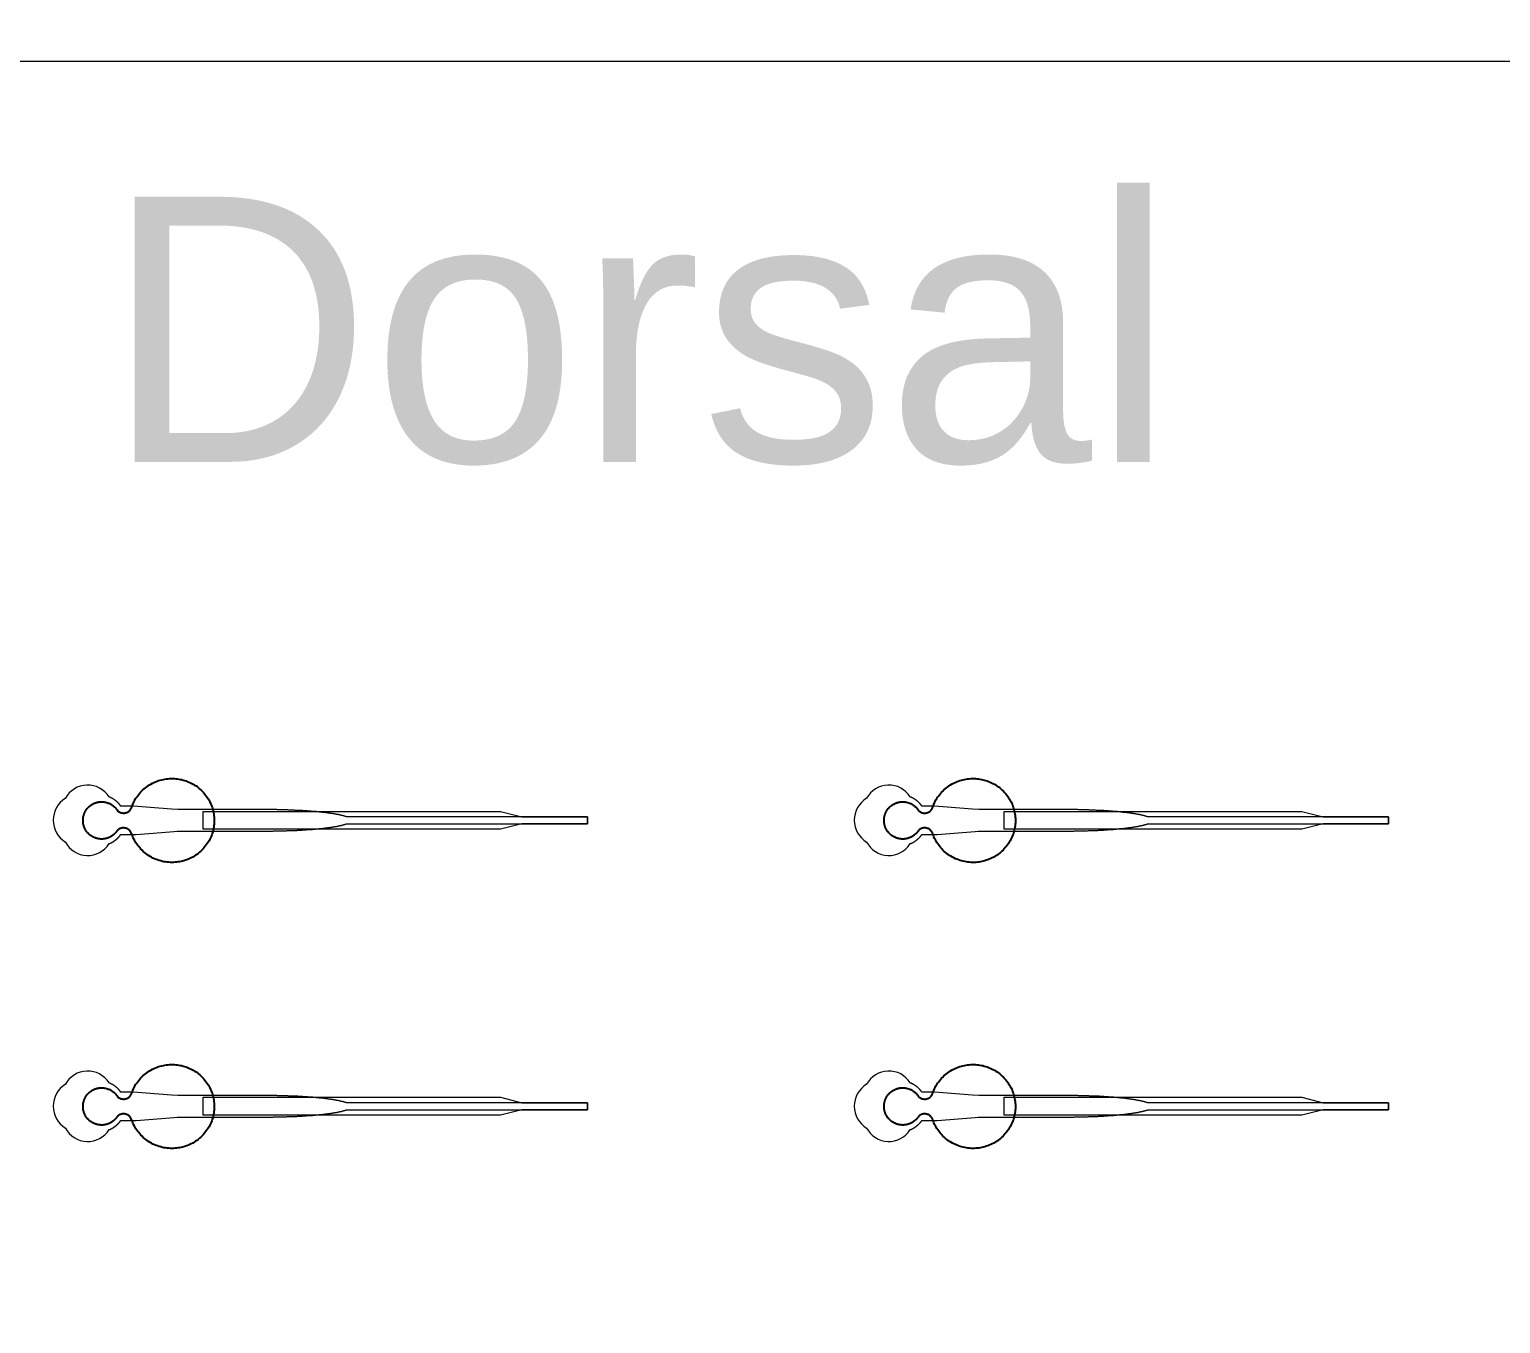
# Model space of a CAD drawing. Header units: inches. Extents: x -52997 to 52003, y -52254 to 52746.
# Drawn here: x -5149 to 5140, y 8474 to 17524 of the extents above; entities that cross this region are included whole.
import ezdxf

# ---------------------------------------------------------------- set-up
doc = ezdxf.new("R2010")
doc.units = ezdxf.units.IN
doc.header["$MEASUREMENT"] = 0
doc.layers.add('1', color=1, linetype='Continuous')
doc.layers.add('2', color=140, linetype='Continuous', lineweight=0)
doc.layers.add('3', color=90, linetype='Continuous', lineweight=0)
doc.styles.get("Standard").update_dxf_attribs({"font": 'Arial.ttf'})

msp = doc.modelspace()

# ---------------------------------------------------------------- linework, layer by layer
at = {"layer": '1'}
for points in [[(-16283, -47486), (0, -47486), (16283, -47486, 5.999107)], [(-16250, -47286), (0, -47286), (16250, -47286, 5.986812)], [(-13686, -45486), (0, -45486), (13686, -45486, 6.794322)]]:
    msp.add_lwpolyline(points, format="xyb", close=True, dxfattribs=at)
msp.add_circle((-497, 246), 52500, dxfattribs=at)
for points in [[(-4535, 11921), (-4513, 11945), (-4481, 11939), (-4449, 11934), (-4436, 11905), (-4360, 11664), (-4108, 11702), (-3856, 11740), (-3856, 11992), (-3856, 12244), (-4108, 12282), (-4360, 12320), (-4436, 12079), (-4449, 12050), (-4480, 12045), (-4511, 12039), (-4533, 12061), (-4584, 12144), (-4679, 12118), (-4773, 12092), (-4774, 11994), (-4776, 11896), (-4682, 11868), (-4588, 11839), (-4535, 11921)], [(1068, 11921), (1090, 11945), (1122, 11939), (1153, 11934), (1167, 11905), (1242, 11664), (1494, 11702), (1747, 11740), (1747, 11992), (1747, 12244), (1495, 12282), (1243, 12320), (1167, 12079), (1154, 12050), (1123, 12045), (1092, 12039), (1070, 12061), (1018, 12144), (924, 12118), (829, 12092), (828, 11994), (827, 11896), (921, 11868), (1015, 11839), (1068, 11921)], [(-4535, 9921), (-4513, 9945), (-4481, 9939), (-4449, 9934), (-4436, 9905), (-4360, 9664), (-4108, 9702), (-3856, 9740), (-3856, 9992), (-3856, 10244), (-4108, 10282), (-4360, 10320), (-4436, 10079), (-4449, 10050), (-4480, 10045), (-4511, 10039), (-4533, 10061), (-4584, 10144), (-4679, 10118), (-4773, 10092), (-4774, 9994), (-4776, 9896), (-4682, 9868), (-4588, 9839), (-4535, 9921)], [(1068, 9921), (1090, 9945), (1122, 9939), (1153, 9934), (1167, 9905), (1242, 9664), (1494, 9702), (1747, 9740), (1747, 9992), (1747, 10244), (1495, 10282), (1243, 10320), (1167, 10079), (1154, 10050), (1123, 10045), (1092, 10039), (1070, 10061), (1018, 10144), (924, 10118), (829, 10092), (828, 9994), (827, 9896), (921, 9868), (1015, 9839), (1068, 9921)]]:
    msp.add_rational_spline(points, [1, 0.884783429184, 1, 0.884783429184, 1, 0.758252289935, 1, 0.758252289935, 1, 0.758252289935, 1, 0.758252289935, 1, 0.888941908896, 1, 0.888941908896, 1, 0.79946124759, 1, 0.79946124759, 1, 0.79946124759, 1, 0.79946124759, 1], degree=2, knots=[0, 0, 0, 0.969535, 0.969535, 1.939069, 1.939069, 3.359405, 3.359405, 4.779741, 4.779741, 6.200078, 6.200078, 7.620414, 7.620414, 8.571947, 8.571947, 9.52348, 9.52348, 10.812277, 10.812277, 12.101074, 12.101074, 13.389871, 13.389871, 14.678668, 14.678668, 14.678668], dxfattribs=at)
at = {"layer": '2'}
for points in [[(-16283, -47486), (0, -47486), (16283, -47486, 5.999107)], [(-16250, -47286), (0, -47286), (16250, -47286, 5.986812)], [(-13686, -45486), (0, -45486), (13686, -45486, 6.794322)], [(-4592, 11830), (-4592, 11830), (-4591, 11830), (-4590, 11830), (-4589, 11831), (-4588, 11831), (-4588, 11831), (-4587, 11832), (-4586, 11832), (-4585, 11832), (-4584, 11833), (-4583, 11833), (-4582, 11834), (-4582, 11834), (-4581, 11834), (-4580, 11835), (-4579, 11835), (-4578, 11836), (-4577, 11836), (-4576, 11836), (-4576, 11837), (-4575, 11837), (-4574, 11838), (-4573, 11838), (-4572, 11839), (-4571, 11839), (-4570, 11840), (-4570, 11840), (-4569, 11841), (-4568, 11841), (-4567, 11842), (-4566, 11842), (-4565, 11843), (-4564, 11843), (-4564, 11844), (-4563, 11844), (-4562, 11845), (-4561, 11845), (-4560, 11846), (-4559, 11846), (-4558, 11847), (-4558, 11847), (-4557, 11848), (-4556, 11849), (-4555, 11849), (-4554, 11850), (-4553, 11850), (-4553, 11851), (-4552, 11851), (-4551, 11852), (-4550, 11853), (-4549, 11853), (-4549, 11854), (-4548, 11855), (-4547, 11855), (-4546, 11856), (-4545, 11856), (-4545, 11857), (-4544, 11858), (-4543, 11858), (-4542, 11859), (-4541, 11860), (-4541, 11860), (-4540, 11861), (-4539, 11862), (-4538, 11862), (-4538, 11863), (-4537, 11864), (-4536, 11864), (-4535, 11865), (-4534, 11866), (-4534, 11866), (-4533, 11867), (-4532, 11868), (-4532, 11869), (-4531, 11869), (-4530, 11870), (-4529, 11871), (-4529, 11871), (-4528, 11872), (-4527, 11873), (-4527, 11874), (-4526, 11874), (-4525, 11875), (-4525, 11876), (-4524, 11876), (-4523, 11877), (-4523, 11878), (-4522, 11879), (-4521, 11879), (-4521, 11880), (-4520, 11881), (-4519, 11882), (-4519, 11882), (-4518, 11883), (-4517, 11884), (-4517, 11885), (-4516, 11885), (-4516, 11886), (-4515, 11887), (-4514, 11888), (-4514, 11889), (-4513, 11889), (-4513, 11890), (-4512, 11891), (-4512, 11892), (-4511, 11892), (-4511, 11893), (-4467, 11893), (-4445, 11893), (-4434, 11893), (-4432, 11893), (-4430, 11893), (-4430, 11893), (-4430, 11893), (-4430, 11893), (-4430, 11893), (-4430, 11893), (-4430, 11893), (-4430, 11893), (-4429, 11893), (-4428, 11893), (-4425, 11894), (-4403, 11895), (-4226, 11909), (-4138, 11916), (-4116, 11917), (-4105, 11918), (-4104, 11918), (-4104, 11918), (-4104, 11918), (-4104, 11918), (-4104, 11918), (-4104, 11918), (-3843, 11918), (-3837, 11918), (-3824, 11918), (-3724, 11918), (-3523, 11918), (-3510, 11918), (-3504, 11918), (-3501, 11918), (-3499, 11918), (-3499, 11918), (-3499, 11918), (-3499, 11918), (-3498, 11918), (-3498, 11918), (-3498, 11918), (-3498, 11918), (-3493, 11918), (-3489, 11918), (-3484, 11918), (-3479, 11918), (-3475, 11918), (-3470, 11918), (-3465, 11918), (-3461, 11918), (-3456, 11918), (-3451, 11918), (-3447, 11918), (-3442, 11919), (-3437, 11919), (-3432, 11919), (-3428, 11919), (-3423, 11919), (-3418, 11919), (-3413, 11919), (-3409, 11919), (-3404, 11919), (-3399, 11919), (-3394, 11919), (-3389, 11919), (-3385, 11920), (-3380, 11920), (-3375, 11920), (-3370, 11920), (-3365, 11920), (-3361, 11920), (-3356, 11920), (-3351, 11920), (-3346, 11921), (-3341, 11921), (-3336, 11921), (-3332, 11921), (-3327, 11921), (-3322, 11921), (-3317, 11922), (-3312, 11922), (-3307, 11922), (-3303, 11922), (-3298, 11922), (-3293, 11923), (-3288, 11923), (-3283, 11923), (-3279, 11923), (-3274, 11924), (-3269, 11924), (-3264, 11924), (-3260, 11924), (-3255, 11925), (-3250, 11925), (-3245, 11925), (-3241, 11925), (-3236, 11926), (-3231, 11926), (-3227, 11926), (-3222, 11927), (-3217, 11927), (-3213, 11927), (-3208, 11928), (-3203, 11928), (-3199, 11928), (-3197, 11928), (-3194, 11929), (-3192, 11929), (-3190, 11929), (-3188, 11929), (-3185, 11929), (-3183, 11929), (-3181, 11930), (-3179, 11930), (-3176, 11930), (-3174, 11930), (-3172, 11930), (-3170, 11930), (-3167, 11931), (-3165, 11931), (-3163, 11931), (-3161, 11931), (-3159, 11931), (-3156, 11932), (-3154, 11932), (-3152, 11932), (-3150, 11932), (-3148, 11932), (-3146, 11933), (-3143, 11933), (-3141, 11933), (-3139, 11933), (-3137, 11933), (-3135, 11934), (-3133, 11934), (-3131, 11934), (-3129, 11934), (-3126, 11934), (-3124, 11935), (-3122, 11935), (-3120, 11935), (-3118, 11935), (-3116, 11935), (-3114, 11936), (-3112, 11936), (-3110, 11936), (-3108, 11936), (-3106, 11936), (-3104, 11937), (-3102, 11937), (-3100, 11937), (-3098, 11937), (-3096, 11938), (-3094, 11938), (-3092, 11938), (-3090, 11938), (-3088, 11938), (-3086, 11939), (-3084, 11939), (-3082, 11939), (-3080, 11939), (-3078, 11940), (-3076, 11940), (-3075, 11940), (-3073, 11940), (-3071, 11941), (-3069, 11941), (-3067, 11941), (-3065, 11941), (-3063, 11942), (-3061, 11942), (-3060, 11942), (-3058, 11942), (-3056, 11943), (-3054, 11943), (-3052, 11943), (-3051, 11943), (-3049, 11944), (-3047, 11944), (-3045, 11944), (-3044, 11944), (-3042, 11945), (-3040, 11945), (-3038, 11945), (-3037, 11945), (-3035, 11946), (-3033, 11946), (-3032, 11946), (-3030, 11946), (-3028, 11947), (-3027, 11947), (-3025, 11947), (-3023, 11947), (-3022, 11948), (-3020, 11948), (-3018, 11948), (-3017, 11948), (-3015, 11949), (-3014, 11949), (-3012, 11949), (-3011, 11950), (-3009, 11950), (-3008, 11950), (-3006, 11950), (-3005, 11951), (-3003, 11951), (-3002, 11951), (-3000, 11951), (-2999, 11952), (-2997, 11952), (-2996, 11952), (-2994, 11953), (-2993, 11953), (-2991, 11953), (-2990, 11953), (-2989, 11954), (-2987, 11954), (-2986, 11954), (-2984, 11954), (-2983, 11955), (-2982, 11955), (-2980, 11955), (-2979, 11956), (-2978, 11956), (-2976, 11956), (-2975, 11956), (-2974, 11957), (-2973, 11957), (-2971, 11957), (-2970, 11958), (-2969, 11958), (-2968, 11958), (-2966, 11958), (-2965, 11959), (-2964, 11959), (-2963, 11959), (-2962, 11960), (-2961, 11960), (-2959, 11960), (-2958, 11961), (-2957, 11961), (-2956, 11961), (-2955, 11961), (-2954, 11962), (-2953, 11962), (-2952, 11962), (-2951, 11963), (-2950, 11963), (-2949, 11963), (-2947, 11963), (-2946, 11964), (-2945, 11964), (-2944, 11964), (-2943, 11965), (-2943, 11965), (-2942, 11965), (-2941, 11966), (-2940, 11966), (-2939, 11966), (-2938, 11966), (-2937, 11967), (-2936, 11967), (-2935, 11967), (-2934, 11968), (-2933, 11968), (-1247, 11968), (-1247, 12018), (-2933, 12018), (-2933, 12018), (-2934, 12019), (-2935, 12019), (-2936, 12019), (-2937, 12019), (-2937, 12020), (-2938, 12020), (-2939, 12020), (-2940, 12021), (-2941, 12021), (-2942, 12021), (-2943, 12022), (-2944, 12022), (-2945, 12022), (-2946, 12022), (-2947, 12023), (-2948, 12023), (-2949, 12023), (-2950, 12024), (-2951, 12024), (-2952, 12024), (-2953, 12025), (-2955, 12025), (-2956, 12025), (-2957, 12025), (-2958, 12026), (-2959, 12026), (-2960, 12026), (-2961, 12027), (-2963, 12027), (-2964, 12027), (-2965, 12027), (-2966, 12028), (-2967, 12028), (-2969, 12028), (-2970, 12029), (-2971, 12029), (-2972, 12029), (-2974, 12029), (-2975, 12030), (-2976, 12030), (-2977, 12030), (-2979, 12031), (-2980, 12031), (-2981, 12031), (-2983, 12031), (-2984, 12032), (-2985, 12032), (-2987, 12032), (-2988, 12033), (-2990, 12033), (-2991, 12033), (-2992, 12033), (-2994, 12034), (-2995, 12034), (-2997, 12034), (-2998, 12035), (-3000, 12035), (-3001, 12035), (-3003, 12035), (-3004, 12036), (-3006, 12036), (-3007, 12036), (-3009, 12037), (-3010, 12037), (-3012, 12037), (-3013, 12037), (-3015, 12038), (-3017, 12038), (-3018, 12038), (-3020, 12038), (-3021, 12039), (-3023, 12039), (-3025, 12039), (-3026, 12039), (-3028, 12040), (-3030, 12040), (-3031, 12040), (-3033, 12040), (-3035, 12041), (-3036, 12041), (-3038, 12041), (-3040, 12042), (-3041, 12042), (-3043, 12042), (-3045, 12042), (-3047, 12043), (-3048, 12043), (-3050, 12043), (-3052, 12043), (-3054, 12044), (-3056, 12044), (-3057, 12044), (-3059, 12044), (-3061, 12045), (-3063, 12045), (-3065, 12045), (-3067, 12045), (-3069, 12045), (-3070, 12046), (-3072, 12046), (-3074, 12046), (-3076, 12046), (-3078, 12047), (-3080, 12047), (-3082, 12047), (-3084, 12047), (-3086, 12048), (-3088, 12048), (-3090, 12048), (-3092, 12048), (-3093, 12049), (-3095, 12049), (-3097, 12049), (-3099, 12049), (-3101, 12049), (-3103, 12050), (-3105, 12050), (-3107, 12050), (-3110, 12050), (-3112, 12050), (-3114, 12051), (-3116, 12051), (-3118, 12051), (-3120, 12051), (-3122, 12052), (-3124, 12052), (-3126, 12052), (-3128, 12052), (-3130, 12052), (-3132, 12053), (-3134, 12053), (-3137, 12053), (-3139, 12053), (-3141, 12053), (-3143, 12054), (-3145, 12054), (-3147, 12054), (-3149, 12054), (-3152, 12054), (-3154, 12055), (-3156, 12055), (-3158, 12055), (-3160, 12055), (-3162, 12055), (-3165, 12055), (-3167, 12056), (-3169, 12056), (-3171, 12056), (-3174, 12056), (-3176, 12056), (-3178, 12057), (-3180, 12057), (-3182, 12057), (-3185, 12057), (-3187, 12057), (-3189, 12057), (-3191, 12058), (-3194, 12058), (-3196, 12058), (-3201, 12058), (-3205, 12059), (-3210, 12059), (-3214, 12059), (-3219, 12060), (-3224, 12060), (-3228, 12060), (-3233, 12060), (-3238, 12061), (-3242, 12061), (-3247, 12061), (-3252, 12062), (-3256, 12062), (-3261, 12062), (-3266, 12062), (-3271, 12063), (-3275, 12063), (-3280, 12063), (-3285, 12063), (-3290, 12063), (-3294, 12064), (-3299, 12064), (-3304, 12064), (-3309, 12064), (-3314, 12065), (-3318, 12065), (-3323, 12065), (-3328, 12065), (-3333, 12065), (-3338, 12065), (-3342, 12066), (-3347, 12066), (-3352, 12066), (-3357, 12066), (-3362, 12066), (-3366, 12066), (-3371, 12066), (-3376, 12067), (-3381, 12067), (-3386, 12067), (-3390, 12067), (-3395, 12067), (-3400, 12067), (-3405, 12067), (-3409, 12067), (-3414, 12067), (-3419, 12068), (-3424, 12068), (-3428, 12068), (-3433, 12068), (-3438, 12068), (-3443, 12068), (-3447, 12068), (-3452, 12068), (-3457, 12068), (-3461, 12068), (-3466, 12068), (-3471, 12068), (-3475, 12068), (-3480, 12068), (-3484, 12068), (-3487, 12068), (-3487, 12068), (-3488, 12068), (-3488, 12068), (-3488, 12068), (-3489, 12068), (-3496, 12068), (-3509, 12068), (-3560, 12068), (-3764, 12068), (-3815, 12068), (-3840, 12068), (-3846, 12068), (-3848, 12068), (-4104, 12068), (-4104, 12068), (-4104, 12068), (-4104, 12068), (-4104, 12068), (-4104, 12068), (-4105, 12068), (-4106, 12068), (-4112, 12069), (-4156, 12072), (-4244, 12079), (-4421, 12092), (-4426, 12093), (-4429, 12093), (-4430, 12093), (-4430, 12093), (-4430, 12093), (-4430, 12093), (-4430, 12093), (-4430, 12093), (-4430, 12093), (-4430, 12093), (-4431, 12093), (-4433, 12093), (-4439, 12093), (-4450, 12093), (-4471, 12093), (-4493, 12093), (-4504, 12093), (-4510, 12093), (-4510, 12093), (-4510, 12093), (-4510, 12093), (-4511, 12093), (-4511, 12093), (-4511, 12093), (-4511, 12093), (-4511, 12094), (-4512, 12095), (-4513, 12096), (-4513, 12097), (-4514, 12098), (-4515, 12099), (-4516, 12100), (-4517, 12102), (-4518, 12103), (-4519, 12104), (-4519, 12105), (-4520, 12106), (-4521, 12107), (-4522, 12108), (-4523, 12109), (-4524, 12110), (-4525, 12111), (-4526, 12113), (-4527, 12114), (-4528, 12115), (-4529, 12116), (-4530, 12117), (-4531, 12118), (-4533, 12119), (-4534, 12120), (-4535, 12121), (-4536, 12122), (-4537, 12123), (-4538, 12124), (-4539, 12125), (-4540, 12126), (-4542, 12127), (-4543, 12128), (-4544, 12129), (-4545, 12130), (-4546, 12131), (-4548, 12132), (-4549, 12133), (-4550, 12134), (-4551, 12135), (-4553, 12136), (-4554, 12136), (-4555, 12137), (-4556, 12138), (-4558, 12139), (-4559, 12140), (-4560, 12141), (-4562, 12142), (-4563, 12142), (-4564, 12143), (-4566, 12144), (-4567, 12145), (-4568, 12146), (-4570, 12146), (-4571, 12147), (-4572, 12148), (-4574, 12149), (-4575, 12149), (-4577, 12150), (-4578, 12151), (-4579, 12151), (-4581, 12152), (-4582, 12153), (-4584, 12153), (-4585, 12154), (-4586, 12155), (-4588, 12155), (-4589, 12156), (-4591, 12156), (-4592, 12157, 0.576044), (-4897, 12147, 0.560065), (-4897, 11841, 0.578435)], [(1011, 11830), (1011, 11830), (1012, 11830), (1013, 11830), (1014, 11831), (1014, 11831), (1015, 11831), (1016, 11832), (1017, 11832), (1018, 11832), (1019, 11833), (1020, 11833), (1020, 11834), (1021, 11834), (1022, 11834), (1023, 11835), (1024, 11835), (1025, 11836), (1026, 11836), (1026, 11836), (1027, 11837), (1028, 11837), (1029, 11838), (1030, 11838), (1031, 11839), (1032, 11839), (1032, 11840), (1033, 11840), (1034, 11841), (1035, 11841), (1036, 11842), (1037, 11842), (1037, 11843), (1038, 11843), (1039, 11844), (1040, 11844), (1041, 11845), (1042, 11845), (1043, 11846), (1043, 11846), (1044, 11847), (1045, 11847), (1046, 11848), (1047, 11849), (1048, 11849), (1048, 11850), (1049, 11850), (1050, 11851), (1051, 11851), (1052, 11852), (1053, 11853), (1053, 11853), (1054, 11854), (1055, 11855), (1056, 11855), (1057, 11856), (1057, 11856), (1058, 11857), (1059, 11858), (1060, 11858), (1061, 11859), (1061, 11860), (1062, 11860), (1063, 11861), (1064, 11862), (1064, 11862), (1065, 11863), (1066, 11864), (1067, 11864), (1068, 11865), (1068, 11866), (1069, 11866), (1070, 11867), (1070, 11868), (1071, 11869), (1072, 11869), (1073, 11870), (1073, 11871), (1074, 11871), (1075, 11872), (1075, 11873), (1076, 11874), (1077, 11874), (1078, 11875), (1078, 11876), (1079, 11876), (1080, 11877), (1080, 11878), (1081, 11879), (1082, 11879), (1082, 11880), (1083, 11881), (1083, 11882), (1084, 11882), (1085, 11883), (1085, 11884), (1086, 11885), (1087, 11885), (1087, 11886), (1088, 11887), (1088, 11888), (1089, 11889), (1089, 11889), (1090, 11890), (1091, 11891), (1091, 11892), (1092, 11892), (1092, 11893), (1136, 11893), (1158, 11893), (1169, 11893), (1171, 11893), (1173, 11893), (1173, 11893), (1173, 11893), (1173, 11893), (1173, 11893), (1173, 11893), (1173, 11893), (1173, 11893), (1174, 11893), (1175, 11893), (1178, 11894), (1200, 11895), (1377, 11909), (1465, 11916), (1487, 11917), (1498, 11918), (1498, 11918), (1499, 11918), (1499, 11918), (1499, 11918), (1499, 11918), (1499, 11918), (1760, 11918), (1766, 11918), (1778, 11918), (1879, 11918), (2080, 11918), (2093, 11918), (2099, 11918), (2102, 11918), (2104, 11918), (2104, 11918), (2104, 11918), (2104, 11918), (2104, 11918), (2104, 11918), (2104, 11918), (2105, 11918), (2109, 11918), (2114, 11918), (2119, 11918), (2123, 11918), (2128, 11918), (2133, 11918), (2137, 11918), (2142, 11918), (2147, 11918), (2151, 11918), (2156, 11918), (2161, 11919), (2166, 11919), (2170, 11919), (2175, 11919), (2180, 11919), (2185, 11919), (2189, 11919), (2194, 11919), (2199, 11919), (2204, 11919), (2209, 11919), (2213, 11919), (2218, 11920), (2223, 11920), (2228, 11920), (2233, 11920), (2237, 11920), (2242, 11920), (2247, 11920), (2252, 11920), (2257, 11921), (2262, 11921), (2266, 11921), (2271, 11921), (2276, 11921), (2281, 11921), (2286, 11922), (2291, 11922), (2295, 11922), (2300, 11922), (2305, 11922), (2310, 11923), (2315, 11923), (2319, 11923), (2324, 11923), (2329, 11924), (2334, 11924), (2338, 11924), (2343, 11924), (2348, 11925), (2353, 11925), (2357, 11925), (2362, 11925), (2367, 11926), (2371, 11926), (2376, 11926), (2381, 11927), (2385, 11927), (2390, 11927), (2395, 11928), (2399, 11928), (2404, 11928), (2406, 11928), (2408, 11929), (2411, 11929), (2413, 11929), (2415, 11929), (2417, 11929), (2420, 11929), (2422, 11930), (2424, 11930), (2426, 11930), (2429, 11930), (2431, 11930), (2433, 11930), (2435, 11931), (2438, 11931), (2440, 11931), (2442, 11931), (2444, 11931), (2446, 11932), (2448, 11932), (2451, 11932), (2453, 11932), (2455, 11932), (2457, 11933), (2459, 11933), (2461, 11933), (2464, 11933), (2466, 11933), (2468, 11934), (2470, 11934), (2472, 11934), (2474, 11934), (2476, 11934), (2478, 11935), (2480, 11935), (2483, 11935), (2485, 11935), (2487, 11935), (2489, 11936), (2491, 11936), (2493, 11936), (2495, 11936), (2497, 11936), (2499, 11937), (2501, 11937), (2503, 11937), (2505, 11937), (2507, 11938), (2509, 11938), (2511, 11938), (2513, 11938), (2515, 11938), (2517, 11939), (2519, 11939), (2521, 11939), (2523, 11939), (2524, 11940), (2526, 11940), (2528, 11940), (2530, 11940), (2532, 11941), (2534, 11941), (2536, 11941), (2538, 11941), (2539, 11942), (2541, 11942), (2543, 11942), (2545, 11942), (2547, 11943), (2549, 11943), (2550, 11943), (2552, 11943), (2554, 11944), (2556, 11944), (2557, 11944), (2559, 11944), (2561, 11945), (2563, 11945), (2564, 11945), (2566, 11945), (2568, 11946), (2569, 11946), (2571, 11946), (2573, 11946), (2574, 11947), (2576, 11947), (2578, 11947), (2579, 11947), (2581, 11948), (2583, 11948), (2584, 11948), (2586, 11948), (2587, 11949), (2589, 11949), (2591, 11949), (2592, 11950), (2594, 11950), (2595, 11950), (2597, 11950), (2598, 11951), (2600, 11951), (2601, 11951), (2603, 11951), (2604, 11952), (2606, 11952), (2607, 11952), (2609, 11953), (2610, 11953), (2611, 11953), (2613, 11953), (2614, 11954), (2616, 11954), (2617, 11954), (2618, 11954), (2620, 11955), (2621, 11955), (2622, 11955), (2624, 11956), (2625, 11956), (2626, 11956), (2628, 11956), (2629, 11957), (2630, 11957), (2631, 11957), (2633, 11958), (2634, 11958), (2635, 11958), (2636, 11958), (2638, 11959), (2639, 11959), (2640, 11959), (2641, 11960), (2642, 11960), (2643, 11960), (2645, 11961), (2646, 11961), (2647, 11961), (2648, 11961), (2649, 11962), (2650, 11962), (2651, 11962), (2652, 11963), (2653, 11963), (2654, 11963), (2655, 11963), (2656, 11964), (2657, 11964), (2658, 11964), (2659, 11965), (2660, 11965), (2661, 11965), (2662, 11966), (2663, 11966), (2664, 11966), (2665, 11966), (2666, 11967), (2667, 11967), (2668, 11967), (2668, 11968), (2670, 11968), (4356, 11968), (4356, 12018), (2670, 12018), (2670, 12018), (2669, 12019), (2668, 12019), (2667, 12019), (2666, 12019), (2665, 12020), (2664, 12020), (2663, 12020), (2663, 12021), (2662, 12021), (2661, 12021), (2660, 12022), (2659, 12022), (2658, 12022), (2657, 12022), (2656, 12023), (2655, 12023), (2654, 12023), (2653, 12024), (2651, 12024), (2650, 12024), (2649, 12025), (2648, 12025), (2647, 12025), (2646, 12025), (2645, 12026), (2644, 12026), (2643, 12026), (2641, 12027), (2640, 12027), (2639, 12027), (2638, 12027), (2637, 12028), (2635, 12028), (2634, 12028), (2633, 12029), (2632, 12029), (2630, 12029), (2629, 12029), (2628, 12030), (2627, 12030), (2625, 12030), (2624, 12031), (2623, 12031), (2621, 12031), (2620, 12031), (2619, 12032), (2617, 12032), (2616, 12032), (2615, 12033), (2613, 12033), (2612, 12033), (2610, 12033), (2609, 12034), (2607, 12034), (2606, 12034), (2605, 12035), (2603, 12035), (2602, 12035), (2600, 12035), (2599, 12036), (2597, 12036), (2596, 12036), (2594, 12037), (2592, 12037), (2591, 12037), (2589, 12037), (2588, 12038), (2586, 12038), (2585, 12038), (2583, 12038), (2581, 12039), (2580, 12039), (2578, 12039), (2577, 12039), (2575, 12040), (2573, 12040), (2572, 12040), (2570, 12040), (2568, 12041), (2566, 12041), (2565, 12041), (2563, 12042), (2561, 12042), (2560, 12042), (2558, 12042), (2556, 12043), (2554, 12043), (2553, 12043), (2551, 12043), (2549, 12044), (2547, 12044), (2545, 12044), (2543, 12044), (2542, 12045), (2540, 12045), (2538, 12045), (2536, 12045), (2534, 12045), (2532, 12046), (2531, 12046), (2529, 12046), (2527, 12046), (2525, 12047), (2523, 12047), (2521, 12047), (2519, 12047), (2517, 12048), (2515, 12048), (2513, 12048), (2511, 12048), (2509, 12049), (2507, 12049), (2505, 12049), (2503, 12049), (2501, 12049), (2499, 12050), (2497, 12050), (2495, 12050), (2493, 12050), (2491, 12050), (2489, 12051), (2487, 12051), (2485, 12051), (2483, 12051), (2481, 12052), (2479, 12052), (2477, 12052), (2475, 12052), (2473, 12052), (2470, 12053), (2468, 12053), (2466, 12053), (2464, 12053), (2462, 12053), (2460, 12054), (2458, 12054), (2455, 12054), (2453, 12054), (2451, 12054), (2449, 12055), (2447, 12055), (2445, 12055), (2442, 12055), (2440, 12055), (2438, 12055), (2436, 12056), (2434, 12056), (2431, 12056), (2429, 12056), (2427, 12056), (2425, 12057), (2423, 12057), (2420, 12057), (2418, 12057), (2416, 12057), (2414, 12057), (2411, 12058), (2409, 12058), (2407, 12058), (2402, 12058), (2398, 12059), (2393, 12059), (2388, 12059), (2384, 12060), (2379, 12060), (2375, 12060), (2370, 12060), (2365, 12061), (2361, 12061), (2356, 12061), (2351, 12062), (2346, 12062), (2342, 12062), (2337, 12062), (2332, 12063), (2327, 12063), (2323, 12063), (2318, 12063), (2313, 12063), (2308, 12064), (2304, 12064), (2299, 12064), (2294, 12064), (2289, 12065), (2284, 12065), (2280, 12065), (2275, 12065), (2270, 12065), (2265, 12065), (2260, 12066), (2256, 12066), (2251, 12066), (2246, 12066), (2241, 12066), (2236, 12066), (2232, 12066), (2227, 12067), (2222, 12067), (2217, 12067), (2212, 12067), (2208, 12067), (2203, 12067), (2198, 12067), (2193, 12067), (2189, 12067), (2184, 12068), (2179, 12068), (2174, 12068), (2170, 12068), (2165, 12068), (2160, 12068), (2155, 12068), (2151, 12068), (2146, 12068), (2141, 12068), (2137, 12068), (2132, 12068), (2128, 12068), (2123, 12068), (2118, 12068), (2116, 12068), (2115, 12068), (2115, 12068), (2115, 12068), (2115, 12068), (2113, 12068), (2107, 12068), (2094, 12068), (2043, 12068), (1839, 12068), (1788, 12068), (1763, 12068), (1756, 12068), (1755, 12068), (1499, 12068), (1499, 12068), (1499, 12068), (1499, 12068), (1499, 12068), (1498, 12068), (1498, 12068), (1497, 12068), (1491, 12069), (1447, 12072), (1359, 12079), (1182, 12092), (1177, 12093), (1174, 12093), (1173, 12093), (1173, 12093), (1173, 12093), (1173, 12093), (1173, 12093), (1173, 12093), (1173, 12093), (1173, 12093), (1172, 12093), (1170, 12093), (1164, 12093), (1153, 12093), (1131, 12093), (1110, 12093), (1099, 12093), (1093, 12093), (1093, 12093), (1092, 12093), (1092, 12093), (1092, 12093), (1092, 12093), (1092, 12093), (1092, 12093), (1092, 12094), (1091, 12095), (1090, 12096), (1089, 12097), (1089, 12098), (1088, 12099), (1087, 12100), (1086, 12102), (1085, 12103), (1084, 12104), (1083, 12105), (1082, 12106), (1081, 12107), (1080, 12108), (1079, 12109), (1079, 12110), (1078, 12111), (1077, 12113), (1075, 12114), (1074, 12115), (1073, 12116), (1072, 12117), (1071, 12118), (1070, 12119), (1069, 12120), (1068, 12121), (1067, 12122), (1066, 12123), (1065, 12124), (1064, 12125), (1062, 12126), (1061, 12127), (1060, 12128), (1059, 12129), (1058, 12130), (1056, 12131), (1055, 12132), (1054, 12133), (1053, 12134), (1052, 12135), (1050, 12136), (1049, 12136), (1048, 12137), (1046, 12138), (1045, 12139), (1044, 12140), (1043, 12141), (1041, 12142), (1040, 12142), (1039, 12143), (1037, 12144), (1036, 12145), (1034, 12146), (1033, 12146), (1032, 12147), (1030, 12148), (1029, 12149), (1028, 12149), (1026, 12150), (1025, 12151), (1023, 12151), (1022, 12152), (1021, 12153), (1019, 12153), (1018, 12154), (1016, 12155), (1015, 12155), (1013, 12156), (1012, 12156), (1011, 12157, 0.576044), (706, 12147, 0.560065), (706, 11841, 0.578435)], [(-4592, 9830), (-4592, 9830), (-4591, 9830), (-4590, 9830), (-4589, 9831), (-4588, 9831), (-4588, 9831), (-4587, 9832), (-4586, 9832), (-4585, 9832), (-4584, 9833), (-4583, 9833), (-4582, 9834), (-4582, 9834), (-4581, 9834), (-4580, 9835), (-4579, 9835), (-4578, 9836), (-4577, 9836), (-4576, 9836), (-4576, 9837), (-4575, 9837), (-4574, 9838), (-4573, 9838), (-4572, 9839), (-4571, 9839), (-4570, 9840), (-4570, 9840), (-4569, 9841), (-4568, 9841), (-4567, 9842), (-4566, 9842), (-4565, 9843), (-4564, 9843), (-4564, 9844), (-4563, 9844), (-4562, 9845), (-4561, 9845), (-4560, 9846), (-4559, 9846), (-4558, 9847), (-4558, 9847), (-4557, 9848), (-4556, 9849), (-4555, 9849), (-4554, 9850), (-4553, 9850), (-4553, 9851), (-4552, 9851), (-4551, 9852), (-4550, 9853), (-4549, 9853), (-4549, 9854), (-4548, 9855), (-4547, 9855), (-4546, 9856), (-4545, 9856), (-4545, 9857), (-4544, 9858), (-4543, 9858), (-4542, 9859), (-4541, 9860), (-4541, 9860), (-4540, 9861), (-4539, 9862), (-4538, 9862), (-4538, 9863), (-4537, 9864), (-4536, 9864), (-4535, 9865), (-4534, 9866), (-4534, 9866), (-4533, 9867), (-4532, 9868), (-4532, 9869), (-4531, 9869), (-4530, 9870), (-4529, 9871), (-4529, 9871), (-4528, 9872), (-4527, 9873), (-4527, 9874), (-4526, 9874), (-4525, 9875), (-4525, 9876), (-4524, 9876), (-4523, 9877), (-4523, 9878), (-4522, 9879), (-4521, 9879), (-4521, 9880), (-4520, 9881), (-4519, 9882), (-4519, 9882), (-4518, 9883), (-4517, 9884), (-4517, 9885), (-4516, 9885), (-4516, 9886), (-4515, 9887), (-4514, 9888), (-4514, 9889), (-4513, 9889), (-4513, 9890), (-4512, 9891), (-4512, 9892), (-4511, 9892), (-4511, 9893), (-4467, 9893), (-4445, 9893), (-4434, 9893), (-4432, 9893), (-4430, 9893), (-4430, 9893), (-4430, 9893), (-4430, 9893), (-4430, 9893), (-4430, 9893), (-4430, 9893), (-4430, 9893), (-4429, 9893), (-4428, 9893), (-4425, 9894), (-4403, 9895), (-4226, 9909), (-4138, 9916), (-4116, 9917), (-4105, 9918), (-4104, 9918), (-4104, 9918), (-4104, 9918), (-4104, 9918), (-4104, 9918), (-4104, 9918), (-3843, 9918), (-3837, 9918), (-3824, 9918), (-3724, 9918), (-3523, 9918), (-3510, 9918), (-3504, 9918), (-3501, 9918), (-3499, 9918), (-3499, 9918), (-3499, 9918), (-3499, 9918), (-3498, 9918), (-3498, 9918), (-3498, 9918), (-3498, 9918), (-3493, 9918), (-3489, 9918), (-3484, 9918), (-3479, 9918), (-3475, 9918), (-3470, 9918), (-3465, 9918), (-3461, 9918), (-3456, 9918), (-3451, 9918), (-3447, 9918), (-3442, 9919), (-3437, 9919), (-3432, 9919), (-3428, 9919), (-3423, 9919), (-3418, 9919), (-3413, 9919), (-3409, 9919), (-3404, 9919), (-3399, 9919), (-3394, 9919), (-3389, 9919), (-3385, 9920), (-3380, 9920), (-3375, 9920), (-3370, 9920), (-3365, 9920), (-3361, 9920), (-3356, 9920), (-3351, 9920), (-3346, 9921), (-3341, 9921), (-3336, 9921), (-3332, 9921), (-3327, 9921), (-3322, 9921), (-3317, 9922), (-3312, 9922), (-3307, 9922), (-3303, 9922), (-3298, 9922), (-3293, 9923), (-3288, 9923), (-3283, 9923), (-3279, 9923), (-3274, 9924), (-3269, 9924), (-3264, 9924), (-3260, 9924), (-3255, 9925), (-3250, 9925), (-3245, 9925), (-3241, 9925), (-3236, 9926), (-3231, 9926), (-3227, 9926), (-3222, 9927), (-3217, 9927), (-3213, 9927), (-3208, 9928), (-3203, 9928), (-3199, 9928), (-3197, 9928), (-3194, 9929), (-3192, 9929), (-3190, 9929), (-3188, 9929), (-3185, 9929), (-3183, 9929), (-3181, 9930), (-3179, 9930), (-3176, 9930), (-3174, 9930), (-3172, 9930), (-3170, 9930), (-3167, 9931), (-3165, 9931), (-3163, 9931), (-3161, 9931), (-3159, 9931), (-3156, 9932), (-3154, 9932), (-3152, 9932), (-3150, 9932), (-3148, 9932), (-3146, 9933), (-3143, 9933), (-3141, 9933), (-3139, 9933), (-3137, 9933), (-3135, 9934), (-3133, 9934), (-3131, 9934), (-3129, 9934), (-3126, 9934), (-3124, 9935), (-3122, 9935), (-3120, 9935), (-3118, 9935), (-3116, 9935), (-3114, 9936), (-3112, 9936), (-3110, 9936), (-3108, 9936), (-3106, 9936), (-3104, 9937), (-3102, 9937), (-3100, 9937), (-3098, 9937), (-3096, 9938), (-3094, 9938), (-3092, 9938), (-3090, 9938), (-3088, 9938), (-3086, 9939), (-3084, 9939), (-3082, 9939), (-3080, 9939), (-3078, 9940), (-3076, 9940), (-3075, 9940), (-3073, 9940), (-3071, 9941), (-3069, 9941), (-3067, 9941), (-3065, 9941), (-3063, 9942), (-3061, 9942), (-3060, 9942), (-3058, 9942), (-3056, 9943), (-3054, 9943), (-3052, 9943), (-3051, 9943), (-3049, 9944), (-3047, 9944), (-3045, 9944), (-3044, 9944), (-3042, 9945), (-3040, 9945), (-3038, 9945), (-3037, 9945), (-3035, 9946), (-3033, 9946), (-3032, 9946), (-3030, 9946), (-3028, 9947), (-3027, 9947), (-3025, 9947), (-3023, 9947), (-3022, 9948), (-3020, 9948), (-3018, 9948), (-3017, 9948), (-3015, 9949), (-3014, 9949), (-3012, 9949), (-3011, 9950), (-3009, 9950), (-3008, 9950), (-3006, 9950), (-3005, 9951), (-3003, 9951), (-3002, 9951), (-3000, 9951), (-2999, 9952), (-2997, 9952), (-2996, 9952), (-2994, 9953), (-2993, 9953), (-2991, 9953), (-2990, 9953), (-2989, 9954), (-2987, 9954), (-2986, 9954), (-2984, 9954), (-2983, 9955), (-2982, 9955), (-2980, 9955), (-2979, 9956), (-2978, 9956), (-2976, 9956), (-2975, 9956), (-2974, 9957), (-2973, 9957), (-2971, 9957), (-2970, 9958), (-2969, 9958), (-2968, 9958), (-2966, 9958), (-2965, 9959), (-2964, 9959), (-2963, 9959), (-2962, 9960), (-2961, 9960), (-2959, 9960), (-2958, 9961), (-2957, 9961), (-2956, 9961), (-2955, 9961), (-2954, 9962), (-2953, 9962), (-2952, 9962), (-2951, 9963), (-2950, 9963), (-2949, 9963), (-2947, 9963), (-2946, 9964), (-2945, 9964), (-2944, 9964), (-2943, 9965), (-2943, 9965), (-2942, 9965), (-2941, 9966), (-2940, 9966), (-2939, 9966), (-2938, 9966), (-2937, 9967), (-2936, 9967), (-2935, 9967), (-2934, 9968), (-2933, 9968), (-1247, 9968), (-1247, 10018), (-2933, 10018), (-2933, 10018), (-2934, 10019), (-2935, 10019), (-2936, 10019), (-2937, 10019), (-2937, 10020), (-2938, 10020), (-2939, 10020), (-2940, 10021), (-2941, 10021), (-2942, 10021), (-2943, 10022), (-2944, 10022), (-2945, 10022), (-2946, 10022), (-2947, 10023), (-2948, 10023), (-2949, 10023), (-2950, 10024), (-2951, 10024), (-2952, 10024), (-2953, 10025), (-2955, 10025), (-2956, 10025), (-2957, 10025), (-2958, 10026), (-2959, 10026), (-2960, 10026), (-2961, 10027), (-2963, 10027), (-2964, 10027), (-2965, 10027), (-2966, 10028), (-2967, 10028), (-2969, 10028), (-2970, 10029), (-2971, 10029), (-2972, 10029), (-2974, 10029), (-2975, 10030), (-2976, 10030), (-2977, 10030), (-2979, 10031), (-2980, 10031), (-2981, 10031), (-2983, 10031), (-2984, 10032), (-2985, 10032), (-2987, 10032), (-2988, 10033), (-2990, 10033), (-2991, 10033), (-2992, 10033), (-2994, 10034), (-2995, 10034), (-2997, 10034), (-2998, 10035), (-3000, 10035), (-3001, 10035), (-3003, 10035), (-3004, 10036), (-3006, 10036), (-3007, 10036), (-3009, 10037), (-3010, 10037), (-3012, 10037), (-3013, 10037), (-3015, 10038), (-3017, 10038), (-3018, 10038), (-3020, 10038), (-3021, 10039), (-3023, 10039), (-3025, 10039), (-3026, 10039), (-3028, 10040), (-3030, 10040), (-3031, 10040), (-3033, 10040), (-3035, 10041), (-3036, 10041), (-3038, 10041), (-3040, 10042), (-3041, 10042), (-3043, 10042), (-3045, 10042), (-3047, 10043), (-3048, 10043), (-3050, 10043), (-3052, 10043), (-3054, 10044), (-3056, 10044), (-3057, 10044), (-3059, 10044), (-3061, 10045), (-3063, 10045), (-3065, 10045), (-3067, 10045), (-3069, 10045), (-3070, 10046), (-3072, 10046), (-3074, 10046), (-3076, 10046), (-3078, 10047), (-3080, 10047), (-3082, 10047), (-3084, 10047), (-3086, 10048), (-3088, 10048), (-3090, 10048), (-3092, 10048), (-3093, 10049), (-3095, 10049), (-3097, 10049), (-3099, 10049), (-3101, 10049), (-3103, 10050), (-3105, 10050), (-3107, 10050), (-3110, 10050), (-3112, 10050), (-3114, 10051), (-3116, 10051), (-3118, 10051), (-3120, 10051), (-3122, 10052), (-3124, 10052), (-3126, 10052), (-3128, 10052), (-3130, 10052), (-3132, 10053), (-3134, 10053), (-3137, 10053), (-3139, 10053), (-3141, 10053), (-3143, 10054), (-3145, 10054), (-3147, 10054), (-3149, 10054), (-3152, 10054), (-3154, 10055), (-3156, 10055), (-3158, 10055), (-3160, 10055), (-3162, 10055), (-3165, 10055), (-3167, 10056), (-3169, 10056), (-3171, 10056), (-3174, 10056), (-3176, 10056), (-3178, 10057), (-3180, 10057), (-3182, 10057), (-3185, 10057), (-3187, 10057), (-3189, 10057), (-3191, 10058), (-3194, 10058), (-3196, 10058), (-3201, 10058), (-3205, 10059), (-3210, 10059), (-3214, 10059), (-3219, 10060), (-3224, 10060), (-3228, 10060), (-3233, 10060), (-3238, 10061), (-3242, 10061), (-3247, 10061), (-3252, 10062), (-3256, 10062), (-3261, 10062), (-3266, 10062), (-3271, 10063), (-3275, 10063), (-3280, 10063), (-3285, 10063), (-3290, 10063), (-3294, 10064), (-3299, 10064), (-3304, 10064), (-3309, 10064), (-3314, 10065), (-3318, 10065), (-3323, 10065), (-3328, 10065), (-3333, 10065), (-3338, 10065), (-3342, 10066), (-3347, 10066), (-3352, 10066), (-3357, 10066), (-3362, 10066), (-3366, 10066), (-3371, 10066), (-3376, 10067), (-3381, 10067), (-3386, 10067), (-3390, 10067), (-3395, 10067), (-3400, 10067), (-3405, 10067), (-3409, 10067), (-3414, 10067), (-3419, 10068), (-3424, 10068), (-3428, 10068), (-3433, 10068), (-3438, 10068), (-3443, 10068), (-3447, 10068), (-3452, 10068), (-3457, 10068), (-3461, 10068), (-3466, 10068), (-3471, 10068), (-3475, 10068), (-3480, 10068), (-3484, 10068), (-3487, 10068), (-3487, 10068), (-3488, 10068), (-3488, 10068), (-3488, 10068), (-3489, 10068), (-3496, 10068), (-3509, 10068), (-3560, 10068), (-3764, 10068), (-3815, 10068), (-3840, 10068), (-3846, 10068), (-3848, 10068), (-4104, 10068), (-4104, 10068), (-4104, 10068), (-4104, 10068), (-4104, 10068), (-4104, 10068), (-4105, 10068), (-4106, 10068), (-4112, 10069), (-4156, 10072), (-4244, 10079), (-4421, 10092), (-4426, 10093), (-4429, 10093), (-4430, 10093), (-4430, 10093), (-4430, 10093), (-4430, 10093), (-4430, 10093), (-4430, 10093), (-4430, 10093), (-4430, 10093), (-4431, 10093), (-4433, 10093), (-4439, 10093), (-4450, 10093), (-4471, 10093), (-4493, 10093), (-4504, 10093), (-4510, 10093), (-4510, 10093), (-4510, 10093), (-4510, 10093), (-4511, 10093), (-4511, 10093), (-4511, 10093), (-4511, 10093), (-4511, 10094), (-4512, 10095), (-4513, 10096), (-4513, 10097), (-4514, 10098), (-4515, 10099), (-4516, 10100), (-4517, 10102), (-4518, 10103), (-4519, 10104), (-4519, 10105), (-4520, 10106), (-4521, 10107), (-4522, 10108), (-4523, 10109), (-4524, 10110), (-4525, 10111), (-4526, 10113), (-4527, 10114), (-4528, 10115), (-4529, 10116), (-4530, 10117), (-4531, 10118), (-4533, 10119), (-4534, 10120), (-4535, 10121), (-4536, 10122), (-4537, 10123), (-4538, 10124), (-4539, 10125), (-4540, 10126), (-4542, 10127), (-4543, 10128), (-4544, 10129), (-4545, 10130), (-4546, 10131), (-4548, 10132), (-4549, 10133), (-4550, 10134), (-4551, 10135), (-4553, 10136), (-4554, 10136), (-4555, 10137), (-4556, 10138), (-4558, 10139), (-4559, 10140), (-4560, 10141), (-4562, 10142), (-4563, 10142), (-4564, 10143), (-4566, 10144), (-4567, 10145), (-4568, 10146), (-4570, 10146), (-4571, 10147), (-4572, 10148), (-4574, 10149), (-4575, 10149), (-4577, 10150), (-4578, 10151), (-4579, 10151), (-4581, 10152), (-4582, 10153), (-4584, 10153), (-4585, 10154), (-4586, 10155), (-4588, 10155), (-4589, 10156), (-4591, 10156), (-4592, 10157, 0.576044), (-4897, 10147, 0.560065), (-4897, 9841, 0.578435)], [(1011, 9830), (1011, 9830), (1012, 9830), (1013, 9830), (1014, 9831), (1014, 9831), (1015, 9831), (1016, 9832), (1017, 9832), (1018, 9832), (1019, 9833), (1020, 9833), (1020, 9834), (1021, 9834), (1022, 9834), (1023, 9835), (1024, 9835), (1025, 9836), (1026, 9836), (1026, 9836), (1027, 9837), (1028, 9837), (1029, 9838), (1030, 9838), (1031, 9839), (1032, 9839), (1032, 9840), (1033, 9840), (1034, 9841), (1035, 9841), (1036, 9842), (1037, 9842), (1037, 9843), (1038, 9843), (1039, 9844), (1040, 9844), (1041, 9845), (1042, 9845), (1043, 9846), (1043, 9846), (1044, 9847), (1045, 9847), (1046, 9848), (1047, 9849), (1048, 9849), (1048, 9850), (1049, 9850), (1050, 9851), (1051, 9851), (1052, 9852), (1053, 9853), (1053, 9853), (1054, 9854), (1055, 9855), (1056, 9855), (1057, 9856), (1057, 9856), (1058, 9857), (1059, 9858), (1060, 9858), (1061, 9859), (1061, 9860), (1062, 9860), (1063, 9861), (1064, 9862), (1064, 9862), (1065, 9863), (1066, 9864), (1067, 9864), (1068, 9865), (1068, 9866), (1069, 9866), (1070, 9867), (1070, 9868), (1071, 9869), (1072, 9869), (1073, 9870), (1073, 9871), (1074, 9871), (1075, 9872), (1075, 9873), (1076, 9874), (1077, 9874), (1078, 9875), (1078, 9876), (1079, 9876), (1080, 9877), (1080, 9878), (1081, 9879), (1082, 9879), (1082, 9880), (1083, 9881), (1083, 9882), (1084, 9882), (1085, 9883), (1085, 9884), (1086, 9885), (1087, 9885), (1087, 9886), (1088, 9887), (1088, 9888), (1089, 9889), (1089, 9889), (1090, 9890), (1091, 9891), (1091, 9892), (1092, 9892), (1092, 9893), (1136, 9893), (1158, 9893), (1169, 9893), (1171, 9893), (1173, 9893), (1173, 9893), (1173, 9893), (1173, 9893), (1173, 9893), (1173, 9893), (1173, 9893), (1173, 9893), (1174, 9893), (1175, 9893), (1178, 9894), (1200, 9895), (1377, 9909), (1465, 9916), (1487, 9917), (1498, 9918), (1498, 9918), (1499, 9918), (1499, 9918), (1499, 9918), (1499, 9918), (1499, 9918), (1760, 9918), (1766, 9918), (1778, 9918), (1879, 9918), (2080, 9918), (2093, 9918), (2099, 9918), (2102, 9918), (2104, 9918), (2104, 9918), (2104, 9918), (2104, 9918), (2104, 9918), (2104, 9918), (2104, 9918), (2105, 9918), (2109, 9918), (2114, 9918), (2119, 9918), (2123, 9918), (2128, 9918), (2133, 9918), (2137, 9918), (2142, 9918), (2147, 9918), (2151, 9918), (2156, 9918), (2161, 9919), (2166, 9919), (2170, 9919), (2175, 9919), (2180, 9919), (2185, 9919), (2189, 9919), (2194, 9919), (2199, 9919), (2204, 9919), (2209, 9919), (2213, 9919), (2218, 9920), (2223, 9920), (2228, 9920), (2233, 9920), (2237, 9920), (2242, 9920), (2247, 9920), (2252, 9920), (2257, 9921), (2262, 9921), (2266, 9921), (2271, 9921), (2276, 9921), (2281, 9921), (2286, 9922), (2291, 9922), (2295, 9922), (2300, 9922), (2305, 9922), (2310, 9923), (2315, 9923), (2319, 9923), (2324, 9923), (2329, 9924), (2334, 9924), (2338, 9924), (2343, 9924), (2348, 9925), (2353, 9925), (2357, 9925), (2362, 9925), (2367, 9926), (2371, 9926), (2376, 9926), (2381, 9927), (2385, 9927), (2390, 9927), (2395, 9928), (2399, 9928), (2404, 9928), (2406, 9928), (2408, 9929), (2411, 9929), (2413, 9929), (2415, 9929), (2417, 9929), (2420, 9929), (2422, 9930), (2424, 9930), (2426, 9930), (2429, 9930), (2431, 9930), (2433, 9930), (2435, 9931), (2438, 9931), (2440, 9931), (2442, 9931), (2444, 9931), (2446, 9932), (2448, 9932), (2451, 9932), (2453, 9932), (2455, 9932), (2457, 9933), (2459, 9933), (2461, 9933), (2464, 9933), (2466, 9933), (2468, 9934), (2470, 9934), (2472, 9934), (2474, 9934), (2476, 9934), (2478, 9935), (2480, 9935), (2483, 9935), (2485, 9935), (2487, 9935), (2489, 9936), (2491, 9936), (2493, 9936), (2495, 9936), (2497, 9936), (2499, 9937), (2501, 9937), (2503, 9937), (2505, 9937), (2507, 9938), (2509, 9938), (2511, 9938), (2513, 9938), (2515, 9938), (2517, 9939), (2519, 9939), (2521, 9939), (2523, 9939), (2524, 9940), (2526, 9940), (2528, 9940), (2530, 9940), (2532, 9941), (2534, 9941), (2536, 9941), (2538, 9941), (2539, 9942), (2541, 9942), (2543, 9942), (2545, 9942), (2547, 9943), (2549, 9943), (2550, 9943), (2552, 9943), (2554, 9944), (2556, 9944), (2557, 9944), (2559, 9944), (2561, 9945), (2563, 9945), (2564, 9945), (2566, 9945), (2568, 9946), (2569, 9946), (2571, 9946), (2573, 9946), (2574, 9947), (2576, 9947), (2578, 9947), (2579, 9947), (2581, 9948), (2583, 9948), (2584, 9948), (2586, 9948), (2587, 9949), (2589, 9949), (2591, 9949), (2592, 9950), (2594, 9950), (2595, 9950), (2597, 9950), (2598, 9951), (2600, 9951), (2601, 9951), (2603, 9951), (2604, 9952), (2606, 9952), (2607, 9952), (2609, 9953), (2610, 9953), (2611, 9953), (2613, 9953), (2614, 9954), (2616, 9954), (2617, 9954), (2618, 9954), (2620, 9955), (2621, 9955), (2622, 9955), (2624, 9956), (2625, 9956), (2626, 9956), (2628, 9956), (2629, 9957), (2630, 9957), (2631, 9957), (2633, 9958), (2634, 9958), (2635, 9958), (2636, 9958), (2638, 9959), (2639, 9959), (2640, 9959), (2641, 9960), (2642, 9960), (2643, 9960), (2645, 9961), (2646, 9961), (2647, 9961), (2648, 9961), (2649, 9962), (2650, 9962), (2651, 9962), (2652, 9963), (2653, 9963), (2654, 9963), (2655, 9963), (2656, 9964), (2657, 9964), (2658, 9964), (2659, 9965), (2660, 9965), (2661, 9965), (2662, 9966), (2663, 9966), (2664, 9966), (2665, 9966), (2666, 9967), (2667, 9967), (2668, 9967), (2668, 9968), (2670, 9968), (4356, 9968), (4356, 10018), (2670, 10018), (2670, 10018), (2669, 10019), (2668, 10019), (2667, 10019), (2666, 10019), (2665, 10020), (2664, 10020), (2663, 10020), (2663, 10021), (2662, 10021), (2661, 10021), (2660, 10022), (2659, 10022), (2658, 10022), (2657, 10022), (2656, 10023), (2655, 10023), (2654, 10023), (2653, 10024), (2651, 10024), (2650, 10024), (2649, 10025), (2648, 10025), (2647, 10025), (2646, 10025), (2645, 10026), (2644, 10026), (2643, 10026), (2641, 10027), (2640, 10027), (2639, 10027), (2638, 10027), (2637, 10028), (2635, 10028), (2634, 10028), (2633, 10029), (2632, 10029), (2630, 10029), (2629, 10029), (2628, 10030), (2627, 10030), (2625, 10030), (2624, 10031), (2623, 10031), (2621, 10031), (2620, 10031), (2619, 10032), (2617, 10032), (2616, 10032), (2615, 10033), (2613, 10033), (2612, 10033), (2610, 10033), (2609, 10034), (2607, 10034), (2606, 10034), (2605, 10035), (2603, 10035), (2602, 10035), (2600, 10035), (2599, 10036), (2597, 10036), (2596, 10036), (2594, 10037), (2592, 10037), (2591, 10037), (2589, 10037), (2588, 10038), (2586, 10038), (2585, 10038), (2583, 10038), (2581, 10039), (2580, 10039), (2578, 10039), (2577, 10039), (2575, 10040), (2573, 10040), (2572, 10040), (2570, 10040), (2568, 10041), (2566, 10041), (2565, 10041), (2563, 10042), (2561, 10042), (2560, 10042), (2558, 10042), (2556, 10043), (2554, 10043), (2553, 10043), (2551, 10043), (2549, 10044), (2547, 10044), (2545, 10044), (2543, 10044), (2542, 10045), (2540, 10045), (2538, 10045), (2536, 10045), (2534, 10045), (2532, 10046), (2531, 10046), (2529, 10046), (2527, 10046), (2525, 10047), (2523, 10047), (2521, 10047), (2519, 10047), (2517, 10048), (2515, 10048), (2513, 10048), (2511, 10048), (2509, 10049), (2507, 10049), (2505, 10049), (2503, 10049), (2501, 10049), (2499, 10050), (2497, 10050), (2495, 10050), (2493, 10050), (2491, 10050), (2489, 10051), (2487, 10051), (2485, 10051), (2483, 10051), (2481, 10052), (2479, 10052), (2477, 10052), (2475, 10052), (2473, 10052), (2470, 10053), (2468, 10053), (2466, 10053), (2464, 10053), (2462, 10053), (2460, 10054), (2458, 10054), (2455, 10054), (2453, 10054), (2451, 10054), (2449, 10055), (2447, 10055), (2445, 10055), (2442, 10055), (2440, 10055), (2438, 10055), (2436, 10056), (2434, 10056), (2431, 10056), (2429, 10056), (2427, 10056), (2425, 10057), (2423, 10057), (2420, 10057), (2418, 10057), (2416, 10057), (2414, 10057), (2411, 10058), (2409, 10058), (2407, 10058), (2402, 10058), (2398, 10059), (2393, 10059), (2388, 10059), (2384, 10060), (2379, 10060), (2375, 10060), (2370, 10060), (2365, 10061), (2361, 10061), (2356, 10061), (2351, 10062), (2346, 10062), (2342, 10062), (2337, 10062), (2332, 10063), (2327, 10063), (2323, 10063), (2318, 10063), (2313, 10063), (2308, 10064), (2304, 10064), (2299, 10064), (2294, 10064), (2289, 10065), (2284, 10065), (2280, 10065), (2275, 10065), (2270, 10065), (2265, 10065), (2260, 10066), (2256, 10066), (2251, 10066), (2246, 10066), (2241, 10066), (2236, 10066), (2232, 10066), (2227, 10067), (2222, 10067), (2217, 10067), (2212, 10067), (2208, 10067), (2203, 10067), (2198, 10067), (2193, 10067), (2189, 10067), (2184, 10068), (2179, 10068), (2174, 10068), (2170, 10068), (2165, 10068), (2160, 10068), (2155, 10068), (2151, 10068), (2146, 10068), (2141, 10068), (2137, 10068), (2132, 10068), (2128, 10068), (2123, 10068), (2118, 10068), (2116, 10068), (2115, 10068), (2115, 10068), (2115, 10068), (2115, 10068), (2113, 10068), (2107, 10068), (2094, 10068), (2043, 10068), (1839, 10068), (1788, 10068), (1763, 10068), (1756, 10068), (1755, 10068), (1499, 10068), (1499, 10068), (1499, 10068), (1499, 10068), (1499, 10068), (1498, 10068), (1498, 10068), (1497, 10068), (1491, 10069), (1447, 10072), (1359, 10079), (1182, 10092), (1177, 10093), (1174, 10093), (1173, 10093), (1173, 10093), (1173, 10093), (1173, 10093), (1173, 10093), (1173, 10093), (1173, 10093), (1173, 10093), (1172, 10093), (1170, 10093), (1164, 10093), (1153, 10093), (1131, 10093), (1110, 10093), (1099, 10093), (1093, 10093), (1093, 10093), (1092, 10093), (1092, 10093), (1092, 10093), (1092, 10093), (1092, 10093), (1092, 10093), (1092, 10094), (1091, 10095), (1090, 10096), (1089, 10097), (1089, 10098), (1088, 10099), (1087, 10100), (1086, 10102), (1085, 10103), (1084, 10104), (1083, 10105), (1082, 10106), (1081, 10107), (1080, 10108), (1079, 10109), (1079, 10110), (1078, 10111), (1077, 10113), (1075, 10114), (1074, 10115), (1073, 10116), (1072, 10117), (1071, 10118), (1070, 10119), (1069, 10120), (1068, 10121), (1067, 10122), (1066, 10123), (1065, 10124), (1064, 10125), (1062, 10126), (1061, 10127), (1060, 10128), (1059, 10129), (1058, 10130), (1056, 10131), (1055, 10132), (1054, 10133), (1053, 10134), (1052, 10135), (1050, 10136), (1049, 10136), (1048, 10137), (1046, 10138), (1045, 10139), (1044, 10140), (1043, 10141), (1041, 10142), (1040, 10142), (1039, 10143), (1037, 10144), (1036, 10145), (1034, 10146), (1033, 10146), (1032, 10147), (1030, 10148), (1029, 10149), (1028, 10149), (1026, 10150), (1025, 10151), (1023, 10151), (1022, 10152), (1021, 10153), (1019, 10153), (1018, 10154), (1016, 10155), (1015, 10155), (1013, 10156), (1012, 10156), (1011, 10157, 0.576044), (706, 10147, 0.560065), (706, 9841, 0.578435)]]:
    msp.add_lwpolyline(points, format="xyb", close=True, dxfattribs=at)
msp.add_lwpolyline([(31452, 17302), (31452, -18945), (-31548, -18945), (-31548, 17302)], close=True, dxfattribs=at)
for points in [[(-3848, 11918), (-3846, 11918), (-3843, 11918)], [(1755, 11918), (1756, 11918), (1760, 11918)], [(-3848, 9918), (-3846, 9918), (-3843, 9918)], [(1755, 9918), (1756, 9918), (1760, 9918)]]:
    msp.add_lwpolyline(points, dxfattribs=at)
msp.add_circle((-497, 246), 52500, dxfattribs=at)
at = {"layer": '3'}
for points in [[(-16283, -47486), (0, -47486), (16283, -47486, 5.999107)], [(-16283, -47486), (0, -47486), (16283, -47486, 5.999107)], [(-16250, -47286), (0, -47286), (16250, -47286, 5.986812)], [(-16250, -47286), (0, -47286), (16250, -47286, 5.986812)], [(-13686, -45486), (0, -45486), (13686, -45486, 6.794322)], [(-13686, -45486), (0, -45486), (13686, -45486, 6.794322)]]:
    msp.add_lwpolyline(points, format="xyb", close=True, dxfattribs=at)
for points in [[(-3934, 12056), (-1854, 12056), (-1704, 12018), (-1247, 12018), (-1247, 11968), (-1704, 11968), (-1854, 11931), (-3934, 11931)], [(1669, 12056), (3749, 12056), (3899, 12018), (4356, 12018), (4356, 11968), (3899, 11968), (3749, 11931), (1669, 11931)], [(-3934, 10056), (-1854, 10056), (-1704, 10018), (-1247, 10018), (-1247, 9968), (-1704, 9968), (-1854, 9931), (-3934, 9931)], [(1669, 10056), (3749, 10056), (3899, 10018), (4356, 10018), (4356, 9968), (3899, 9968), (3749, 9931), (1669, 9931)]]:
    msp.add_lwpolyline(points, close=True, dxfattribs=at)
msp.add_circle((-497, 246), 52500, dxfattribs=at)
msp.add_circle((-497, 246), 52500, dxfattribs=at)

# ---------------------------------------------------------------- texts
msp.add_text('Dorsal', height=1854, dxfattribs=at).set_placement((-4625, 14500))

doc.saveas('drawing.dxf')
